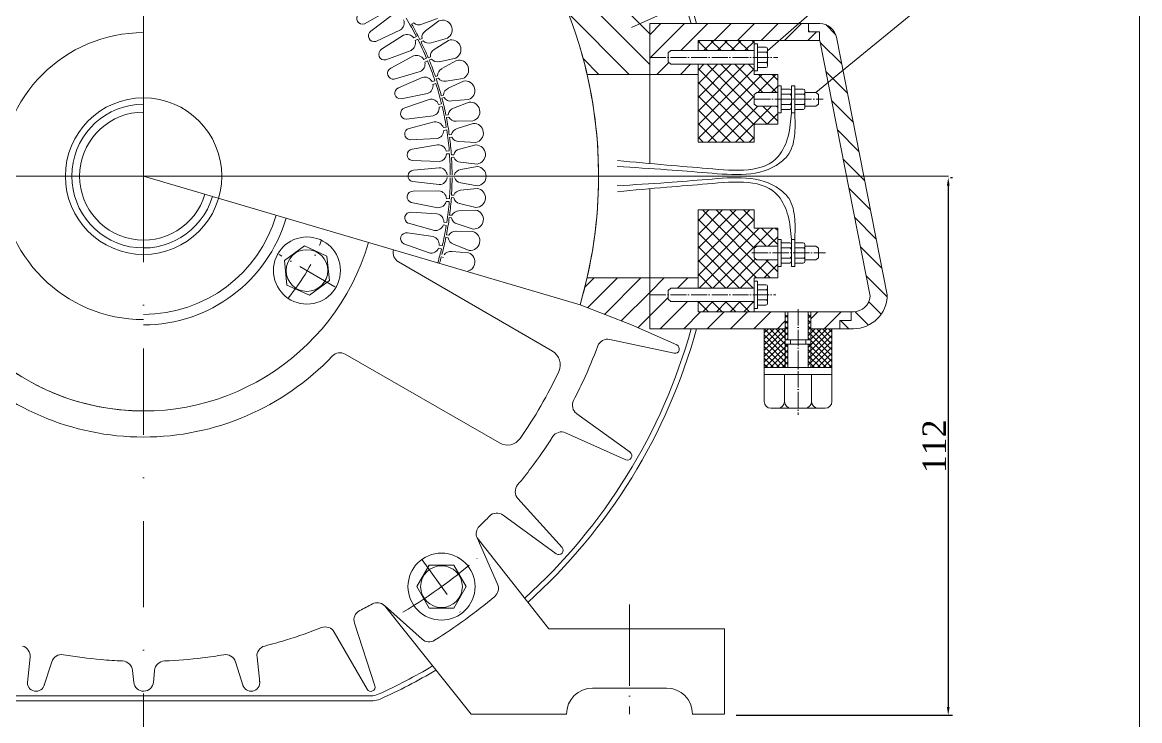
# Model space of a CAD drawing. Header units: inches. Extents: x 0 to 1189, y 0 to 883.
# Drawn here: x 859.2 to 1189.2, y 288.8 to 494.9 of the extents above; entities that cross this region are included whole.
import ezdxf

# ---------------------------------------------------------------- set-up
doc = ezdxf.new("R2010")
doc.units = ezdxf.units.IN
doc.header["$MEASUREMENT"] = 0
for name, pattern in [('ACAD_ISO04W100', [30, 24, -3, 0, -3]), ('ACAD_ISO10W100', [18, 12, -3, 0, -3]), ('DASHDOT', [25.4, 12.7, -6.35, 0, -6.35]), ('DASHDOTX2', [50.8, 25.4, -12.7, 0, -12.7])]:
    doc.linetypes.add(name, pattern=pattern)
doc.layers.add('KICH THUOC', color=7, linetype='Continuous', lineweight=20)
doc.layers.add('LIEN DAM', color=6, linetype='Continuous', lineweight=20)
doc.styles.add('ghi chu', font='times.ttf', dxfattribs={"height": 7})
doc.styles.get("Standard").update_dxf_attribs({"font": 'arial.ttf'})
doc.dimstyles.new('ISO-25', dxfattribs={"dimtxt": 4, "dimasz": 2.5, "dimexe": 1.25, "dimexo": 0.625, "dimtad": 1, "dimtoh": 1, "dimdec": 0, "dimtxsty": 'Standard', "dimcen": 2.5, "dimclrd": 256, "dimclre": 256, "dimadec": 0, "dimazin": 0, "dimtfac": 1, "dimtdec": 0, "dimtmove": 0, "dimatfit": 3, "dimfxl": 1, "dimarcsym": 0})
pattern_1 = [(45, (0.228, 0.1313), (-3.457399, 3.457399), [])]

# ---------------------------------------------------------------- blocks, each defined once
blk = doc.blocks.new('*D8')
at = {"layer": 'Defpoints', "color": 0, "transparency": 16777216}
for p in [(1132.69, 449.15), (1069.44, 290.39), (1132.69, 290.39)]:
    blk.add_point(p, dxfattribs=at)
at = {"layer": 'KICH THUOC', "lineweight": -2, "transparency": 16777216}
for p, q in [((1133.32, 449.15), (1133.94, 449.15)), ((1132.69, 446.65), (1132.69, 292.89)), ((1070.06, 290.39), (1133.94, 290.39))]:
    blk.add_line(p, q, dxfattribs=at)
at = {"layer": 'KICH THUOC', "transparency": 16777216}
for points in [[(1132.28, 446.65), (1133.11, 446.65), (1132.69, 449.15)], [(1132.28, 292.89), (1133.11, 292.89), (1132.69, 290.39)]]:
    blk.add_solid(points, dxfattribs=at)
at = {"layer": 'KICH THUOC', "color": 0, "transparency": 16777216, "insert": (1128.57, 369.77), "char_height": 7, "attachment_point": 5, "rotation": 90, "style": 'ghi chu'}
blk.add_mtext('{\\C256;112}', dxfattribs=at)

msp = doc.modelspace()

# ---------------------------------------------------------------- hatches: boundary and pattern name
at = {"lineweight": 15}
h = msp.add_hatch(dxfattribs=at)
h.set_pattern_fill('ANSI31', color=256, scale=2, angle=90)
h.set_pattern_definition([(135, (0.228, 0.131), (-4.490128, -4.490128), [])])
h.paths.add_polyline_path([(957.32, 581.42), (963.36, 599.88, 0.902392), (961.03, 600.92), (951.36, 584.08, -0.372134), (947.56, 582.75, 0.011102), (941.59, 584.95, 0.019637), (930.82, 588.18, -0.372134), (928.53, 591.49), (930.6, 610.81, 0.902392), (928.11, 611.34), (922.15, 592.85, -0.372134), (918.71, 590.76, 0.01445), (907.69, 592.26, 0.011102), (901.34, 592.64, -0.372134), (898.39, 595.38), (896.29, 614.69, 0.382775), (895.02, 615.83), (895.02, 583.9, -0.349646), (1026.01, 479.54), (1044.52, 479.54), (1044.52, 494.56), (1043.95, 495.56), (1052.5, 499.34, 0.902392), (1051.71, 501.76), (1032.72, 497.68, -0.372134), (1029.19, 499.62, 0.011102), (1026.83, 505.52, 0.019637), (1022.03, 515.69, -0.372134), (1022.95, 519.61), (1038.7, 530.99, 0.902392), (1037.42, 533.2), (1019.69, 525.26, -0.372134), (1015.84, 526.42, 0.011102), (1012.3, 531.7, 0.019637), (1005.49, 540.65, -0.372134), (1005.58, 544.68), (1018.61, 559.09, 0.902392), (1016.91, 560.98), (1001.22, 549.53, -0.372134), (997.21, 549.86, 0.010328), (992.98, 553.99, -0.350421), (992.43, 557.8), (999.57, 569.97, 0.334318), (998.72, 573.57, 0.014466), (991.38, 579.36, 0.002522), (990.06, 580.33), (988.87, 578.68, -0.240079), (992.95, 570.67, -1), (973.15, 570.67, -0.612801), (988.87, 578.68), (990.06, 580.33, 0.016989), (980.96, 586.48, 0.334318), (977.27, 586.17), (967, 575.9, -0.332084), (963.35, 575.38, 0.00882), (958.87, 577.71, -0.372134)])
h.paths.add_polyline_path([(990.86, 564.59, 0.005898), (988.12, 566.82), (986.69, 564.36), (979.4, 564.36), (975.75, 570.67), (977.84, 574.29, 0.005945), (974.85, 576.23, 0.149923), (973.15, 570.67, 0.71399)], flags=17)
h.paths.add_polyline_path([(992.95, 570.67, 0.240079), (988.87, 578.68), (987.11, 576.27), (990.34, 570.67), (988.12, 566.82, -0.005898), (990.86, 564.59, 0.166868)], flags=17)
h.paths.add_polyline_path([(974.85, 576.23, -0.005945), (977.84, 574.29), (979.4, 576.99), (986.69, 576.99), (987.11, 576.27), (988.87, 578.68, 0.42393)], flags=17)
h.paths.add_polyline_path([(986.67, 575.66, 0.42025), (977.99, 574.19, -0.010284), (983.05, 570.67)], flags=17)
h.paths.add_polyline_path([(986.67, 575.66), (983.05, 570.67, -0.010284), (987.95, 566.95, 0.16366), (989.21, 570.67, 0.240079)], flags=16)
h.paths.add_polyline_path([(987.95, 566.95, 0.010284), (983.05, 570.67), (979.42, 565.69, 0.408202)], flags=16)
h.paths.add_polyline_path([(983.05, 570.67, 0.010284), (977.99, 574.19, 0.153118), (976.89, 570.67, 0.240079), (979.42, 565.69)], flags=16)
h.paths.add_polyline_path([(976.89, 570.67, -0.153118), (977.99, 574.19, 0.000301), (977.84, 574.29), (975.75, 570.67), (978.98, 565.08), (979.42, 565.69, -0.240079)], flags=16)
h.paths.add_polyline_path([(986.67, 575.66), (987.11, 576.27), (986.69, 576.99), (979.4, 576.99), (977.84, 574.29, -0.000301), (977.99, 574.19, -0.42025)], flags=17)
h.paths.add_polyline_path([(987.11, 576.27), (986.67, 575.66, -0.240079), (989.21, 570.67, -0.16366), (987.95, 566.95, -0.000348), (988.12, 566.82), (990.34, 570.67)], flags=17)
h.paths.add_polyline_path([(988.12, 566.82, 0.000348), (987.95, 566.95, -0.408202), (979.42, 565.69), (978.98, 565.08), (979.4, 564.36), (986.69, 564.36)], flags=16)
h = msp.add_hatch(dxfattribs=at)
h.set_pattern_fill('ANSI31', color=256, scale=1.54, style=0)
h.set_pattern_definition(pattern_1)
h.paths.add_polyline_path([(1088.52, 494.56), (1044.52, 494.56), (1044.52, 484.55), (1049.94, 484.55), (1049.94, 485.86), (1050.78, 486.55), (1058.78, 486.55), (1058.78, 489.55), (1082.82, 489.55)])
h.paths.add_polyline_path([(1058.78, 482.54), (1050.78, 482.54), (1049.94, 483.23), (1049.94, 484.55), (1044.52, 484.55), (1044.52, 479.54), (1058.78, 479.54)])
h.paths.add_polyline_path([(1094.7, 492.12), (1091.37, 492.12), (1091.37, 494.56), (1088.52, 494.56), (1082.82, 489.55), (1094.7, 489.55)])
h = msp.add_hatch(dxfattribs=at)
h.set_pattern_fill('ANSI31', color=256, scale=1.54, angle=90, style=0)
h.set_pattern_definition([(135, (0.228, 0.1313), (-3.457399, -3.457399), [])])
h.paths.add_polyline_path([(1099.67, 490.52, 0.358262), (1094.76, 494.56), (1091.37, 494.56), (1091.37, 492.12), (1094.7, 492.12), (1094.7, 489.55), (1094.75, 489.55), (1097.2, 477.16), (1101.59, 480.77)])
h.paths.add_polyline_path([(1101.59, 480.77), (1097.2, 477.16), (1109.65, 414.05, -0.389605), (1104.66, 409.47), (1103.97, 409.47), (1103.97, 406.9), (1100.64, 406.9), (1100.64, 404.47), (1104.66, 404.47, 0.414214), (1114.67, 414.48)])
h = msp.add_hatch(dxfattribs=at)
h.set_pattern_fill('ANSI37', color=256, scale=0.9)
h.set_pattern_definition([(45, (0.228, 0.1313), (-2.0205576, 2.0205576), []), (135, (0.228, 0.1313), (-2.0205576, -2.0205576), [])])
h.paths.add_polyline_path([(1082.36, 434.18), (1075.35, 434.18), (1075.35, 439.52), (1058.78, 439.52), (1058.78, 416.48), (1075.35, 416.48), (1075.35, 419.48), (1082.36, 419.48), (1082.36, 424.83), (1076.15, 424.83), (1075.35, 425.41), (1075.35, 428.25), (1076.15, 428.83), (1082.36, 428.83)])
h.paths.add_polyline_path([(1075.35, 412.47), (1058.78, 412.47), (1058.78, 409.47), (1075.35, 409.47)])
h.paths.add_polyline_path([(1075.35, 473.61), (1076.15, 474.19), (1082.36, 474.19), (1082.36, 479.54), (1075.35, 479.54), (1075.35, 482.54), (1058.78, 482.54), (1058.78, 459.5), (1075.35, 459.5), (1075.35, 464.84), (1082.36, 464.84), (1082.36, 470.19), (1076.15, 470.19), (1075.35, 470.77)])
h.paths.add_polyline_path([(1075.35, 489.55), (1058.78, 489.55), (1058.78, 486.55), (1075.35, 486.55)])
h = msp.add_hatch(dxfattribs=at)
h.set_pattern_fill('ANSI31', color=256, scale=1.54)
h.set_pattern_definition(pattern_1)
h.paths.add_polyline_path([(1044.52, 419.48), (1026.01, 419.48, -0.015287), (1023.93, 411.53), (1039.13, 405.6), (1044.52, 403.21), (1044.52, 404.47)])
h = msp.add_hatch(dxfattribs=at)
h.set_pattern_fill('ANSI31', color=256, scale=1.54, style=0)
h.set_pattern_definition(pattern_1)
h.paths.add_polyline_path([(1084.57, 409.47), (1058.78, 409.47), (1058.78, 412.47), (1050.78, 412.47), (1049.94, 413.16), (1049.94, 414.48), (1044.52, 414.48), (1044.52, 404.47), (1082.83, 404.47), (1084.57, 404.47)])
h.paths.add_polyline_path([(1058.78, 419.48), (1044.52, 419.48), (1044.52, 414.48), (1049.94, 414.48), (1049.94, 415.79), (1050.78, 416.48), (1058.78, 416.48)])
h = msp.add_hatch(dxfattribs=at)
h.set_pattern_fill('ANSI37', color=256, scale=0.385, style=0)
h.set_pattern_definition([(45, (-1967.0475, 137.6047), (-0.86434965, 0.86434965), []), (135, (-1967.0475, 137.6047), (-0.86434965, -0.86434965), [])])
h.paths.add_polyline_path([(1098.34, 404.47), (1092.1, 404.47), (1092.1, 393.01), (1098.34, 393.01)])
h.paths.add_polyline_path([(1084.57, 404.47), (1078.32, 404.47), (1078.32, 393.01), (1084.57, 393.01)])
h.paths.add_polyline_path([(1085.34, 399.97), (1084.57, 399.97), (1084.57, 393.01), (1085.34, 393.01)])
h.paths.add_polyline_path([(1092.1, 399.97), (1091.33, 399.97), (1091.33, 393.01), (1092.1, 393.01)])
h.paths.add_polyline_path([(1092.1, 409.47), (1091.33, 409.47), (1091.33, 401.24), (1092.1, 401.24)])
h.paths.add_polyline_path([(1085.34, 409.47), (1084.57, 409.47), (1084.57, 401.24), (1085.34, 401.24)])
h = msp.add_hatch(dxfattribs=at)
h.set_pattern_fill('ANSI31', color=256, scale=1.54, style=0)
h.set_pattern_definition(pattern_1)
h.paths.add_polyline_path([(1100.64, 406.9), (1103.97, 406.9), (1103.97, 409.47), (1092.1, 409.47), (1092.1, 404.47), (1100.64, 404.47)])

# ---------------------------------------------------------------- linework, layer by layer
for p, q in [((895.02, 449.51), (895.02, 620.48)), ((895.02, 449.51), (895.02, 539.45)), ((1079.35, 486.51), (1139.09, 538.94)), ((1093.57, 474.19), (1139.09, 511.5)), ((1052.5, 499.34), (1039.13, 493.42)), ((1044.52, 453.23), (1044.52, 494.56)), ((1044.52, 494.56), (1094.76, 494.56)), ((1091.37, 494.56), (1091.37, 492.12)), ((1091.37, 492.12), (1094.7, 492.12)), ((1094.7, 492.12), (1094.7, 489.55)), ((1058.78, 489.55), (1058.78, 486.55)), ((1058.78, 489.55), (1094.75, 489.55)), ((1075.35, 479.54), (1075.35, 489.55)), ((1075.35, 488.55), (1076.35, 488.55)), ((1076.35, 480.54), (1076.35, 488.55)), ((1094.75, 489.55), (1109.65, 414.05)), ((1099.67, 490.52), (1114.67, 414.48)), ((1049.94, 485.86), (1050.78, 486.55)), ((1049.94, 485.86), (1049.94, 483.23)), ((1050.78, 486.55), (1075.35, 486.55)), ((1076.35, 487.55), (1078.85, 487.55)), ((1076.35, 486.05), (1078.85, 486.05)), ((1079.35, 486.55), (1079.35, 487.05)), ((1079.35, 483.55), (1079.35, 486.55)), ((1049.94, 483.23), (1050.78, 482.54)), ((1050.78, 482.54), (1075.35, 482.54)), ((1058.78, 482.54), (1058.78, 459.5)), ((1076.35, 483.05), (1078.85, 483.05)), ((1079.35, 482.54), (1079.35, 483.55)), ((1079.35, 482.04), (1079.35, 482.54)), ((1044.52, 479.54), (1026.01, 479.54)), ((1044.52, 479.54), (1058.78, 479.54)), ((1075.35, 480.54), (1076.35, 480.54)), ((1075.35, 479.54), (1082.36, 479.54)), ((1076.35, 481.54), (1078.85, 481.54)), ((1082.36, 464.84), (1082.36, 479.54)), ((1082.36, 476.2), (1083.36, 476.2)), ((1083.36, 468.19), (1083.36, 476.2)), ((1086.36, 476.2), (1087.36, 476.2)), ((1086.36, 476.2), (1086.36, 474.69)), ((1087.36, 468.19), (1087.36, 476.2)), ((1075.35, 473.61), (1076.15, 474.19)), ((1075.35, 473.61), (1075.35, 470.77)), ((1076.15, 474.19), (1082.36, 474.19)), ((1083.36, 475.19), (1085.86, 475.19)), ((1083.36, 473.69), (1085.86, 473.69)), ((1086.36, 474.19), (1086.36, 474.69)), ((1086.36, 471.19), (1086.36, 474.19)), ((1087.36, 475.19), (1089.86, 475.19)), ((1087.36, 473.69), (1089.86, 473.69)), ((1090.37, 474.19), (1090.37, 474.69)), ((1093.57, 474.19), (1090.37, 474.19)), ((1090.37, 471.19), (1090.37, 474.19)), ((1094.37, 473.61), (1093.57, 474.19)), ((1094.37, 473.61), (1094.37, 470.77)), ((1075.35, 470.77), (1076.15, 470.19)), ((1076.15, 470.19), (1082.36, 470.19)), ((1083.36, 470.69), (1085.86, 470.69)), ((1083.36, 469.19), (1085.86, 469.19)), ((1086.36, 470.19), (1086.36, 471.19)), ((1086.36, 469.69), (1086.36, 470.19)), ((1086.36, 469.69), (1086.36, 468.19)), ((1087.36, 470.69), (1089.86, 470.69)), ((1087.36, 469.19), (1089.86, 469.19)), ((1090.37, 470.19), (1090.37, 471.19)), ((1093.57, 470.19), (1090.37, 470.19)), ((1090.37, 469.69), (1090.37, 470.19)), ((1094.37, 470.77), (1093.57, 470.19)), ((1082.36, 468.19), (1083.36, 468.19)), ((1086.36, 468.19), (1087.36, 468.19)), ((1075.35, 459.5), (1075.35, 464.84)), ((1075.35, 464.84), (1082.36, 464.84)), ((1058.78, 459.5), (1075.35, 459.5)), ((1132.76, 449.51), (700.59, 449.51)), ((895.02, 449.51), (1023.93, 411.53)), ((1044.52, 445.79), (1044.52, 404.47)), ((1058.78, 439.52), (1075.35, 439.52)), ((1058.78, 416.48), (1058.78, 439.52)), ((1075.35, 439.52), (1075.35, 434.18)), ((1075.35, 434.18), (1082.36, 434.18)), ((1082.36, 434.18), (1082.36, 419.48)), ((1082.36, 430.84), (1083.36, 430.84)), ((1083.36, 430.84), (1083.36, 422.83)), ((1083.36, 429.83), (1085.86, 429.83)), ((1086.36, 429.33), (1086.36, 430.84)), ((1086.36, 430.84), (1087.36, 430.84)), ((1086.36, 429.33), (1086.36, 428.83)), ((1087.36, 430.84), (1087.36, 422.83)), ((1087.36, 429.83), (1089.86, 429.83)), ((1090.37, 429.33), (1090.37, 428.83)), ((1075.35, 428.25), (1076.15, 428.83)), ((1075.35, 425.41), (1075.35, 428.25)), ((1076.15, 428.83), (1082.36, 428.83)), ((1083.36, 428.33), (1085.86, 428.33)), ((1086.36, 428.83), (1086.36, 427.83)), ((1086.36, 427.83), (1086.36, 424.83)), ((1087.36, 428.33), (1089.86, 428.33)), ((1093.57, 428.83), (1090.37, 428.83)), ((1090.37, 428.83), (1090.37, 427.83)), ((1090.37, 427.83), (1090.37, 424.83)), ((1094.37, 428.25), (1093.57, 428.83)), ((1094.37, 425.41), (1094.37, 428.25)), ((1015.79, 397.83), (970.28, 424.2)), ((1075.35, 425.41), (1076.15, 424.83)), ((1076.15, 424.83), (1082.36, 424.83)), ((1082.36, 422.83), (1083.36, 422.83)), ((1083.36, 425.33), (1085.86, 425.33)), ((1083.36, 423.83), (1085.86, 423.83)), ((1086.36, 424.83), (1086.36, 424.33)), ((1086.36, 422.83), (1086.36, 424.33)), ((1086.36, 422.83), (1087.36, 422.83)), ((1087.36, 425.33), (1089.86, 425.33)), ((1087.36, 423.83), (1089.86, 423.83)), ((1093.57, 424.83), (1090.37, 424.83)), ((1090.37, 424.83), (1090.37, 424.33)), ((1094.37, 425.41), (1093.57, 424.83)), ((1044.52, 419.48), (1026.01, 419.48)), ((1044.52, 419.48), (1058.78, 419.48)), ((1075.35, 419.48), (1075.35, 409.47)), ((1075.35, 419.48), (1082.36, 419.48)), ((1049.94, 415.79), (1050.78, 416.48)), ((1050.78, 416.48), (1075.35, 416.48)), ((1075.35, 418.48), (1076.35, 418.48)), ((1076.35, 418.48), (1076.35, 410.47)), ((1076.35, 417.48), (1078.85, 417.48)), ((1076.35, 415.98), (1078.85, 415.98)), ((1079.35, 416.98), (1079.35, 416.48)), ((1079.35, 416.48), (1079.35, 415.48)), ((1049.94, 413.16), (1049.94, 415.79)), ((1049.94, 413.16), (1050.78, 412.47)), ((1076.35, 412.98), (1078.85, 412.98)), ((1079.35, 415.48), (1079.35, 412.47)), ((1039.13, 405.6), (1023.93, 411.53)), ((1050.78, 412.47), (1075.35, 412.47)), ((1058.78, 409.47), (1058.78, 412.47)), ((1058.78, 409.47), (1104.66, 409.47)), ((1075.35, 410.47), (1076.35, 410.47)), ((1076.35, 411.47), (1078.85, 411.47)), ((1079.35, 412.47), (1079.35, 411.97)), ((1084.57, 393.01), (1084.57, 409.47)), ((1085.34, 409.47), (1085.34, 401.24)), ((1091.33, 409.47), (1091.33, 401.24)), ((1092.1, 393.01), (1092.1, 409.47)), ((1103.97, 406.9), (1103.97, 409.47)), ((1100.64, 406.9), (1103.97, 406.9)), ((1100.64, 404.47), (1100.64, 406.9)), ((1052.5, 399.68), (1039.13, 405.6)), ((1044.52, 404.47), (1082.83, 404.47)), ((1078.32, 383), (1078.32, 404.47)), ((1082.83, 404.47), (1084.57, 404.47)), ((1092.1, 404.47), (1104.66, 404.47)), ((1098.34, 383), (1098.34, 404.47)), ((1051.71, 397.26), (1032.72, 401.34)), ((1084.57, 401.24), (1092.1, 401.24)), ((1092.1, 399.97), (1084.57, 399.97)), ((1085.34, 399.97), (1085.34, 393.01)), ((1086.07, 401.24), (1086.07, 399.97)), ((1090.59, 401.24), (1090.59, 399.97)), ((1091.33, 399.97), (1091.33, 393.01)), ((954.57, 396.98), (1000.16, 370.76)), ((1078.32, 393.01), (1098.34, 393.01)), ((1078.32, 393.01), (1098.34, 393.01)), ((1078.32, 391.01), (1098.34, 391.01)), ((1078.32, 391.01), (1098.34, 391.01)), ((1084.33, 391.01), (1084.33, 383)), ((1092.34, 391.01), (1092.34, 383)), ((1080.32, 381), (1082.33, 381)), ((1080.32, 381), (1096.34, 381)), ((1082.33, 381), (1086.33, 381)), ((1090.33, 381), (1094.34, 381)), ((1094.34, 381), (1096.34, 381)), ((1038.7, 368.03), (1022.95, 379.41)), ((1037.42, 365.82), (1019.69, 373.76)), ((1018.61, 339.94), (1005.58, 354.34)), ((1016.91, 338.04), (1001.22, 349.5)), ((1014.75, 315.87), (993.52, 342.73)), ((999.57, 329.06), (993.52, 342.73)), ((991.73, 290.75), (966.13, 322.83)), ((977.27, 312.86), (966.13, 322.83)), ((963.36, 299.14), (957.32, 317.6)), ((961.03, 298.1), (951.36, 314.95)), ((1014.63, 315.87), (1066.56, 315.87)), ((1066.56, 290.75), (1066.56, 315.87)), ((860.7, 300.09), (861.5, 307.53)), ((929.33, 300.09), (928.53, 307.53)), ((865.56, 298.98), (867.88, 306.17)), ((892.12, 300.11), (891.75, 303.66)), ((897.9, 299.96), (898.28, 303.66)), ((924.47, 298.98), (922.15, 306.17)), ((1027.66, 298.45), (1049.46, 298.45)), ((827.23, 294.71), (962.8, 294.71)), ((962.25, 296.15), (827.78, 296.15)), ((991.73, 290.75), (1019.96, 290.75)), ((1057.16, 290.75), (1066.46, 290.75))]:
    msp.add_line(p, q, dxfattribs=at)
at = {"linetype": 'ACAD_ISO04W100', "lineweight": 15, "ltscale": 0.2}
for p, q in [((1044.52, 484.55), (1082.33, 484.55)), ((1075.35, 472.19), (1095.71, 472.19)), ((1074.67, 426.83), (1096.47, 426.83)), ((1044.52, 414.48), (1081.77, 414.48)), ((1088.33, 410.21), (1088.33, 379.11))]:
    msp.add_line(p, q, dxfattribs=at)
at = {"linetype": 'DASHDOTX2', "lineweight": 15}
msp.add_line((895.02, 449.51), (895.02, 282.92), dxfattribs=at)
at = {"linetype": 'ACAD_ISO10W100', "lineweight": 15}
msp.add_line((951.53, 416.88), (935.03, 426.41), dxfattribs=at)
at = {"linetype": 'DASHDOT', "lineweight": 15}
msp.add_line((977.27, 336.29), (988.77, 320.47), dxfattribs=at)
at = {"linetype": 'ACAD_ISO04W100', "lineweight": 15}
msp.add_line((1038.56, 323.07), (1038.56, 290.75), dxfattribs=at)
at = {"lineweight": 15}
for points in [[(0.23, 0.13), (0.23, 841.13), (1189.23, 841.13), (1189.23, 0.13), (0.23, 0.13)], [(936.62, 424.61), (937.38, 417.36), (944.04, 414.39), (949.95, 418.68), (949.18, 425.93), (942.52, 428.9)], [(986.67, 322.06), (979.37, 322.06), (975.73, 328.38), (979.37, 334.7), (986.67, 334.7), (990.32, 328.38)]]:
    msp.add_lwpolyline(points, close=True, dxfattribs=at)
for centre, radius in [((895.02, 449.51), 23.1), ((943.28, 421.65), 9.9), ((943.28, 421.65), 6.16), ((983.02, 328.38), 9.9), ((983.02, 328.38), 6.16)]:
    msp.add_circle(centre, radius, dxfattribs=at)
for centre, radius, start, end in [((895.02, 449.51), 169.43, 15.4185, 227.9632), ((895.02, 449.51), 167.89, 15.5635, 227.927), ((895.02, 449.51), 134.39, 343.5846, 90), ((895.02, 449.51), 69.3, 90, 270), ((895.02, 449.51), 69.3, 90, 343.5846), ((895.02, 449.51), 42.35, 90, 270), ((1094.76, 489.56), 5, 11.1573, 90), ((895.02, 449.51), 134.39, 343.5846, 16.4154), ((1078.85, 487.05), 0.5, 0, 90), ((1078.85, 486.55), 0.5, 270, 0), ((1078.85, 485.55), 0.5, 0, 90), ((1078.85, 483.55), 0.5, 270, 0), ((1078.85, 482.54), 0.5, 0, 90), ((1078.85, 482.04), 0.5, 270, 0), ((1085.86, 474.69), 0.5, 0, 90), ((1085.86, 474.19), 0.5, 270, 0), ((1085.86, 473.19), 0.5, 0, 90), ((1089.86, 474.69), 0.5, 0, 90), ((1089.86, 474.19), 0.5, 270, 0), ((1089.86, 473.19), 0.5, 0, 90), ((895.02, 449.51), 21.2, 90, 343.5846), ((1085.86, 471.19), 0.5, 270, 0), ((1085.86, 470.19), 0.5, 0, 90), ((1085.86, 469.69), 0.5, 270, 0), ((1089.86, 471.19), 0.5, 270, 0), ((1089.86, 470.19), 0.5, 0, 90), ((1089.86, 469.69), 0.5, 270, 0), ((895.02, 449.51), 18.89, 90, 343.5846), ((895.02, 449.51), 40.81, 270, 343.5846), ((895.02, 449.51), 43.89, 270, 343.5846), ((1085.86, 429.33), 0.5, 0, 90), ((1089.86, 429.33), 0.5, 0, 90), ((971.83, 426.87), 3.08, 163.5738, 239.9088), ((895.02, 449.51), 77, 343.5738, 343.5846), ((1085.86, 428.83), 0.5, 270, 360), ((1085.86, 427.83), 0.5, 0, 90), ((1085.86, 425.83), 0.5, 270, 360), ((1089.86, 428.83), 0.5, 270, 360), ((1089.86, 427.83), 0.5, 0, 90), ((1089.86, 425.83), 0.5, 270, 360), ((1085.86, 424.83), 0.5, 360, 90), ((1085.86, 424.33), 0.5, 270, 360), ((1089.86, 424.83), 0.5, 360, 90), ((1089.86, 424.33), 0.5, 270, 360), ((1078.85, 416.98), 0.5, 0, 90), ((1078.85, 416.48), 0.5, 270, 360), ((1078.85, 415.48), 0.5, 0, 90), ((1078.85, 413.48), 0.5, 270, 360), ((1078.85, 412.47), 0.5, 360, 90), ((1104.66, 414.48), 10.01, 270, 0), ((1104.66, 414.48), 5, 270, 355.1445), ((1078.85, 411.97), 0.5, 270, 360), ((895.02, 449.51), 167.89, 312.073, 344.4365), ((895.02, 449.51), 169.43, 312.0368, 344.5815), ((895.02, 449.51), 143.22, 335.0221, 339.5221), ((1032.07, 398.33), 3.08, 77.8743, 159.5221), ((1051.98, 398.51), 1.28, 257.8743, 66.1257), ((895.02, 449.51), 77, 223.5738, 270), ((895.02, 449.51), 77, 270, 316.4262), ((953.03, 394.31), 3.08, 60.0912, 136.4262), ((1013.48, 393.83), 4.62, 334.8252, 60), ((895.02, 449.51), 135.52, 325.1748, 334.8252), ((895.02, 449.51), 143.22, 332.4779, 335.0221), ((1024.76, 381.91), 3.08, 152.4779, 234.1257), ((1080.32, 383), 2, 180, 270), ((1082.33, 383), 2, 270, 0), ((1086.33, 383), 2, 180, 270), ((1090.33, 383), 2, 270, 0), ((1094.34, 383), 2, 180, 270), ((1096.34, 383), 2, 270, 0), ((1018.43, 370.95), 3.08, 65.8743, 147.5221), ((1002.47, 374.76), 4.62, 240, 325.1748), ((895.02, 449.51), 143.22, 323.0221, 327.5221), ((1037.94, 366.99), 1.28, 245.8743, 54.1257), ((895.02, 449.51), 143.22, 320.4779, 323.0221), ((1007.87, 356.41), 3.08, 140.4779, 222.1257), ((999.4, 347.01), 3.08, 53.8743, 135.5221), ((895.02, 449.51), 143.22, 313.8344, 315.5221), ((895.02, 449.51), 143.22, 313.8344, 315.5221), ((996.34, 343.98), 3.08, 133.8344, 203.8361), ((996.34, 343.98), 3.08, 133.8344, 203.8361), ((996.34, 343.98), 3.08, 133.8344, 203.8361), ((1017.66, 339.08), 1.28, 233.8743, 42.1257), ((996.75, 327.81), 3.08, 309.8932, 23.8361), ((964.07, 320.54), 3.08, 48.1639, 118.1656), ((964.07, 320.54), 3.08, 48.1639, 118.1656), ((895.02, 449.51), 161.7, 302.1068, 309.8932), ((960.24, 318.56), 3.08, 116.4779, 198.1257), ((895.02, 449.51), 143.22, 296.4779, 298.1656), ((895.02, 449.51), 143.22, 296.4779, 298.1656), ((895.02, 449.51), 143.22, 296.8985, 298.1656), ((895.02, 449.51), 143.22, 287.1447, 291.5221), ((948.69, 313.41), 3.08, 29.8743, 111.5221), ((858.44, 307.86), 3.08, 353.8743, 75.5221), ((931.59, 307.86), 3.08, 104.4779, 186.1257), ((895.02, 449.51), 143.22, 284.4779, 287.1447), ((979.32, 315.15), 3.08, 228.1639, 302.1068), ((870.81, 305.23), 3.08, 80.4779, 162.1257), ((895.02, 449.51), 143.22, 260.4779, 264.9779), ((895.02, 449.51), 143.22, 272.4779, 276.9779), ((895.02, 449.51), 143.22, 276.9779, 279.5221), ((919.22, 305.23), 3.08, 17.8743, 99.5221), ((895.02, 449.51), 143.22, 264.9779, 267.5221), ((888.69, 303.35), 3.08, 5.8743, 87.5221), ((901.34, 303.35), 3.08, 92.4779, 174.1257), ((895.02, 449.51), 167.89, 294.3806, 300.5677), ((895.02, 449.51), 169.43, 294.3467, 300.6411), ((863.24, 300.01), 2.54, 169.6079, 348.1997), ((926.79, 300.01), 2.54, 191.8003, 10.3921), ((895.02, 300.42), 2.91, 185.7264, 357.2008), ((962.14, 298.74), 1.28, 209.8743, 18.1257), ((1027.66, 290.75), 7.7, 90, 180), ((1049.46, 290.75), 7.7, 0, 90), ((962.25, 301.15), 5, 270, 294.3806), ((962.8, 299.71), 5, 270, 294.3467)]:
    msp.add_arc(centre, radius, start, end, dxfattribs=at)
at = {"linetype": 'ACAD_ISO10W100', "lineweight": 15}
msp.add_arc((895.02, 449.51), 55.83, 319.8727, 340.0125, dxfattribs=at)
at = {"linetype": 'ACAD_ISO04W100', "lineweight": 15}
msp.add_arc((895.02, 449.51), 149.76, 300.7572, 311.637, dxfattribs=at)
at = {"lineweight": 15}
for points in [[(1087.36, 468.19), (1087.36, 462.22), (1085.56, 456.05), (1082.96, 453.42), (1061.53, 450.48)], [(1086.36, 468.19), (1085.37, 461.22), (1082.57, 455.45), (1061.63, 451.79)], [(1061.53, 450.48), (1049.64, 451.41), (1034.94, 452.35)], [(1061.63, 451.79), (1049.57, 452.78), (1035.01, 454.1)], [(1087.36, 430.84), (1087.36, 436.8), (1085.56, 442.97), (1082.96, 445.6), (1061.53, 448.54)], [(1061.53, 448.54), (1049.64, 447.61), (1034.94, 446.67)], [(1061.63, 447.23), (1049.57, 446.24), (1035.01, 444.92)], [(1086.36, 430.84), (1085.37, 437.8), (1082.57, 443.57), (1061.63, 447.23)]]:
    msp.add_spline(points, degree=3, dxfattribs=at)
at = {"layer": 'LIEN DAM', "color": 7, "lineweight": 15}
for p, q in [((967.26, 498.42), (960.32, 494.5)), ((968.25, 496.91), (962.16, 492.29)), ((977.22, 494.32), (981.88, 495.99)), ((978.25, 492.38), (982.23, 495.33)), ((970.88, 492.65), (963.65, 489.29)), ((974.2, 494.4), (974.8, 494.74)), ((971.75, 491.07), (965.32, 486.94)), ((974.83, 490.29), (975.61, 490.69)), ((975.21, 489.53), (975.99, 489.93)), ((976.65, 489.83), (977.26, 490.13)), ((976.97, 489.17), (977.59, 489.47)), ((979.97, 488.89), (984.74, 490.26)), ((980.88, 486.88), (985.04, 489.57)), ((974.03, 486.62), (966.57, 483.83)), ((974.77, 484.97), (968.04, 481.36)), ((977.78, 483.96), (978.59, 484.29)), ((978.11, 483.17), (978.92, 483.51)), ((979.11, 484.44), (979.75, 484.71)), ((979.4, 483.77), (980.03, 484.03)), ((982.37, 483.29), (987.21, 484.34)), ((983.15, 481.23), (987.47, 483.64)), ((976.7, 480.36), (969.04, 478.16)), ((977.31, 478.65), (970.32, 475.58)), ((981.22, 478.91), (981.87, 479.13)), ((980.24, 477.41), (981.07, 477.68)), ((980.49, 476.6), (981.33, 476.87)), ((981.46, 478.22), (982.11, 478.44)), ((984.4, 477.55), (989.3, 478.28)), ((985.03, 475.44), (989.51, 477.56)), ((978.88, 473.9), (971.07, 472.32)), ((979.35, 472.16), (972.14, 469.64)), ((982.96, 473.25), (983.63, 473.43)), ((983.15, 472.54), (983.82, 472.72)), ((986.04, 471.69), (990.98, 472.1)), ((982.17, 470.69), (983.02, 470.89)), ((982.36, 469.86), (983.22, 470.06)), ((986.54, 469.54), (991.15, 471.36)), ((980.54, 467.3), (972.63, 466.33)), ((980.87, 465.52), (973.48, 463.58)), ((984.33, 467.49), (985.01, 467.63)), ((984.48, 466.77), (985.15, 466.91)), ((987.3, 465.73), (992.25, 465.82)), ((983.56, 463.84), (984.43, 463.97)), ((983.69, 463), (984.56, 463.13)), ((987.66, 463.55), (992.37, 465.07)), ((981.67, 460.59), (973.71, 460.24)), ((981.87, 458.79), (974.35, 457.43)), ((985.32, 461.66), (986, 461.75)), ((985.42, 460.93), (986.1, 461.02)), ((988.17, 459.7), (993.11, 459.46)), ((984.42, 456.9), (985.29, 456.96)), ((984.48, 456.05), (985.36, 456.11)), ((985.92, 455.77), (986.61, 455.81)), ((988.38, 457.51), (993.19, 458.71)), ((982.28, 453.81), (974.31, 454.08)), ((985.97, 455.03), (986.66, 455.08)), ((988.64, 453.63), (993.56, 453.07)), ((988.71, 451.43), (993.58, 452.31)), ((982.33, 452), (974.73, 451.24)), ((982.35, 447), (974.43, 447.9)), ((988.64, 445.34), (993.56, 445.9)), ((988.71, 447.54), (993.58, 446.66)), ((982.26, 445.19), (974.63, 445.03)), ((984.48, 442.92), (985.36, 442.85)), ((985.92, 443.2), (986.61, 443.15)), ((985.97, 443.93), (986.66, 443.89)), ((981.89, 440.2), (974.07, 441.72)), ((984.41, 442.07), (985.29, 442)), ((988.17, 439.27), (993.11, 439.51)), ((988.38, 441.46), (993.19, 440.26)), ((981.66, 438.41), (974.03, 438.85)), ((983.7, 435.97), (984.56, 435.83)), ((985.32, 437.31), (986, 437.22)), ((985.42, 438.04), (986.1, 437.95)), ((980.52, 431.69), (972.96, 432.73)), ((980.9, 433.47), (973.22, 435.6)), ((983.56, 435.13), (984.43, 434.99)), ((987.3, 433.24), (992.25, 433.16)), ((987.66, 435.41), (992.38, 433.9)), ((979.38, 426.83), (971.89, 429.55)), ((982.36, 429.11), (983.22, 428.9)), ((984.33, 431.47), (985.01, 431.34)), ((984.47, 432.19), (985.15, 432.06)), ((986.54, 429.43), (991.15, 427.61)), ((982.16, 428.28), (983.02, 428.07)), ((986.04, 427.28), (990.98, 426.88)), ((982.96, 425.71), (983.63, 425.53))]:
    msp.add_line(p, q, dxfattribs=at)
for centre, radius, start, end in [((959.66, 496.05), 1.69, 128.7029, 293.0645), ((969.49, 494.74), 2.5, 303.6126, 21.4345), ((895.67, 449.48), 89.94, 27.2709, 31.2291), ((983.3, 492.71), 2.83, 26.1878, 112.2332), ((963.12, 490.89), 1.69, 124.2029, 288.5645), ((895.67, 449.48), 90.47, 26.4828, 29.7672), ((976.32, 496.33), 2.2, 226.206, 293.9103), ((979.43, 490.52), 2.2, 122.399, 190.1033), ((983.31, 492.7), 2.83, 300.3261, 26.3715), ((983.3, 492.72), 2.83, 26.1275, 26.5082), ((983.3, 492.71), 2.83, 26.3022, 26.4398), ((983.31, 492.7), 2.83, 26.1194, 26.257), ((983.31, 492.69), 2.83, 26.0511, 26.4318), ((972.82, 488.81), 2.5, 36.5102, 115.3255), ((972.82, 488.81), 2.5, 299.1126, 16.9345), ((895.67, 449.48), 89.94, 22.7709, 26.7287), ((895.67, 449.48), 90.47, 22.7328, 26.0172), ((979.21, 490.96), 2.2, 222.456, 290.1603), ((985.94, 486.88), 2.83, 22.4378, 108.4832), ((966.16, 485.47), 1.69, 119.7029, 284.0645), ((975.66, 482.63), 2.5, 32.0102, 110.8255), ((981.94, 484.95), 2.2, 118.649, 186.3533), ((985.94, 486.88), 2.83, 296.5761, 22.6215), ((985.94, 486.89), 2.83, 22.3775, 22.7582), ((985.94, 486.88), 2.83, 22.5522, 22.6898), ((985.94, 486.88), 2.83, 22.3694, 22.507), ((985.95, 486.87), 2.83, 22.3011, 22.6818), ((975.66, 482.63), 2.5, 294.6126, 12.4345), ((895.67, 449.48), 89.94, 18.2709, 22.2291), ((895.67, 449.48), 90.47, 18.9828, 22.2672), ((981.75, 485.41), 2.2, 218.706, 286.4103), ((988.19, 480.9), 2.83, 18.6878, 104.7332), ((988.19, 480.91), 2.83, 18.6275, 19.0082), ((968.76, 479.83), 1.69, 115.2029, 279.5645), ((978.02, 476.25), 2.5, 27.5102, 106.3255), ((984.07, 479.23), 2.2, 114.899, 182.6033), ((988.2, 480.89), 2.83, 292.8261, 18.8715), ((988.19, 480.9), 2.83, 18.8022, 18.9398), ((988.2, 480.89), 2.83, 18.6194, 18.757), ((988.2, 480.88), 2.83, 18.5511, 18.9318), ((970.92, 474), 1.69, 110.7029, 275.0645), ((978.02, 476.25), 2.5, 290.1126, 7.9345), ((895.67, 449.48), 89.94, 13.7709, 17.7291), ((895.67, 449.48), 90.47, 15.2328, 18.5172), ((983.91, 479.7), 2.2, 214.956, 282.6603), ((985.83, 473.39), 2.2, 111.149, 178.8533), ((990.05, 474.78), 2.83, 14.9378, 100.9832), ((990.05, 474.77), 2.83, 289.0761, 15.1215), ((990.05, 474.79), 2.83, 14.8775, 15.2582), ((990.05, 474.78), 2.83, 15.0522, 15.1898), ((990.05, 474.77), 2.83, 14.8694, 15.007), ((990.06, 474.76), 2.83, 14.8011, 15.1818), ((979.86, 469.71), 2.5, 23.0102, 101.8255), ((895.67, 449.48), 90.47, 11.4828, 14.7672), ((985.7, 473.86), 2.2, 211.206, 278.9103), ((972.61, 468.02), 1.69, 106.2029, 270.5645), ((979.86, 469.71), 2.5, 285.6126, 3.4345), ((895.67, 449.48), 89.94, 9.2709, 13.2291), ((987.2, 467.44), 2.2, 107.399, 175.1033), ((991.5, 468.55), 2.83, 11.1878, 97.2332), ((991.51, 468.54), 2.83, 285.3261, 11.3715), ((991.5, 468.56), 2.83, 11.1275, 11.5082), ((991.5, 468.55), 2.83, 11.3022, 11.4398), ((991.51, 468.55), 2.83, 11.1194, 11.257), ((991.51, 468.54), 2.83, 11.0511, 11.4318), ((981.19, 463.04), 2.5, 18.5102, 97.3255), ((895.67, 449.48), 90.47, 7.7328, 11.0172), ((987.1, 467.92), 2.2, 207.456, 275.1603), ((973.83, 461.93), 1.69, 101.7029, 266.0645), ((981.19, 463.04), 2.5, 281.1126, 358.9345), ((895.67, 449.48), 89.94, 4.7709, 8.7291), ((988.18, 461.42), 2.2, 103.649, 171.3533), ((992.55, 462.24), 2.83, 7.4378, 93.4832), ((992.55, 462.24), 2.83, 281.5761, 7.6215), ((992.54, 462.25), 2.83, 7.3775, 7.7582), ((992.55, 462.24), 2.83, 7.5522, 7.6898), ((992.55, 462.24), 2.83, 7.3694, 7.507), ((992.55, 462.23), 2.83, 7.3011, 7.6818), ((981.99, 456.29), 2.5, 14.0102, 92.8255), ((895.67, 449.48), 90.47, 3.9828, 7.2672), ((988.11, 461.9), 2.2, 203.706, 271.4103), ((974.56, 455.76), 1.69, 97.2029, 261.5645), ((981.99, 456.29), 2.5, 276.6126, 354.4345), ((895.67, 449.48), 89.94, 0.2709, 4.2291), ((988.76, 455.34), 2.2, 99.899, 167.6033), ((993.17, 455.88), 2.83, 3.6878, 89.7332), ((993.17, 455.87), 2.83, 277.8261, 3.8715), ((993.17, 455.89), 2.83, 3.6275, 4.0082), ((993.17, 455.88), 2.83, 3.8022, 3.9398), ((993.17, 455.87), 2.83, 3.6194, 3.757), ((993.17, 455.86), 2.83, 3.5511, 3.9318), ((895.67, 449.48), 90.47, 0.2328, 3.5172), ((988.73, 455.83), 2.2, 199.956, 267.6603), ((993.38, 449.49), 2.83, 359.9378, 85.9832), ((974.81, 449.55), 1.69, 92.7029, 257.0645), ((982.26, 449.5), 2.5, 9.5102, 88.3255), ((982.26, 449.5), 2.5, 272.1126, 349.9345), ((895.67, 449.48), 89.94, 355.7709, 359.7291), ((895.67, 449.48), 90.47, 356.4828, 359.7672), ((988.94, 449.24), 2.2, 96.149, 163.8533), ((988.94, 449.73), 2.2, 196.206, 263.9103), ((993.38, 449.48), 2.83, 274.0761, 0.1215), ((993.17, 443.1), 2.83, 356.1878, 82.2332), ((974.57, 443.34), 1.69, 88.2029, 252.5645), ((981.99, 442.7), 2.5, 5.0102, 83.8255), ((895.67, 449.48), 90.47, 352.7328, 356.0172), ((988.76, 443.63), 2.2, 192.456, 260.1603), ((988.73, 443.14), 2.2, 92.399, 160.1033), ((993.17, 443.09), 2.83, 270.3261, 356.3715), ((993.17, 443.11), 2.83, 356.1275, 356.5082), ((993.17, 443.1), 2.83, 356.3022, 356.4398), ((993.17, 443.09), 2.83, 356.1194, 356.257), ((993.17, 443.08), 2.83, 356.0511, 356.4318), ((981.99, 442.7), 2.5, 267.6126, 345.4345), ((895.67, 449.48), 89.94, 351.2709, 355.2291), ((988.11, 437.07), 2.2, 88.649, 156.3533), ((992.55, 436.74), 2.83, 352.4378, 78.4832), ((973.85, 437.17), 1.69, 83.7029, 248.0645), ((981.2, 435.95), 2.5, 0.5102, 79.3255), ((895.67, 449.48), 90.47, 348.9828, 352.2672), ((988.18, 437.55), 2.2, 188.706, 256.4103), ((992.55, 436.73), 2.83, 266.5761, 352.6215), ((992.55, 436.74), 2.83, 352.3775, 352.7582), ((992.55, 436.74), 2.83, 352.5522, 352.6898), ((992.55, 436.73), 2.83, 352.3694, 352.507), ((992.55, 436.72), 2.83, 352.3011, 352.6818), ((972.64, 431.07), 1.69, 79.2029, 243.5645), ((981.2, 435.95), 2.5, 263.1126, 340.9345), ((895.67, 449.48), 89.94, 346.7709, 350.7291), ((987.1, 431.05), 2.2, 84.899, 152.6033), ((991.51, 430.43), 2.83, 348.6878, 74.7332), ((979.87, 429.28), 2.5, 356.0102, 74.8255), ((895.67, 449.48), 90.47, 345.2328, 348.5172), ((987.2, 431.53), 2.2, 184.956, 252.6603), ((991.51, 430.42), 2.83, 262.8261, 348.8715), ((991.51, 430.44), 2.83, 348.6275, 349.0082), ((991.51, 430.43), 2.83, 348.8022, 348.9398), ((991.51, 430.42), 2.83, 348.6194, 348.757), ((991.5, 430.41), 2.83, 348.5511, 348.9318), ((979.87, 429.28), 2.5, 258.6126, 336.4345), ((895.67, 449.48), 89.94, 343.5846, 346.2291), ((985.7, 425.11), 2.2, 81.149, 148.8533), ((990.06, 424.2), 2.83, 344.9378, 70.9832), ((895.67, 449.48), 90.47, 343.5846, 344.7672), ((990.05, 424.19), 2.83, 285.0999, 345.1215)]:
    msp.add_arc(centre, radius, start, end, dxfattribs=at)
at = {"layer": 'LIEN DAM', "lineweight": 15}
for centre, start, end in [((990.05, 424.18), 344.8011, 345.1818), ((990.06, 424.21), 344.8775, 345.2582), ((990.06, 424.2), 345.0522, 345.1898), ((990.05, 424.19), 344.8694, 345.007)]:
    msp.add_arc(centre, 2.83, start, end, dxfattribs=at)

# ---------------------------------------------------------------- dimensions: what is measured, and where the dimension line sits
at = {"layer": 'KICH THUOC', "color": 2}
dim = msp.add_linear_dim(base=(1132.69, 290.39), p1=(1132.69, 449.15), p2=(1069.44, 290.39), angle=90, text='{\\C256;112}', dimstyle='ISO-25', override={"dimtxsty": 'ghi chu'}, dxfattribs=at)
dim.commit()
dim.dimension.update_dxf_attribs({"geometry": '*D8', "text_midpoint": (1128.57, 369.77)})

doc.saveas('drawing.dxf')
